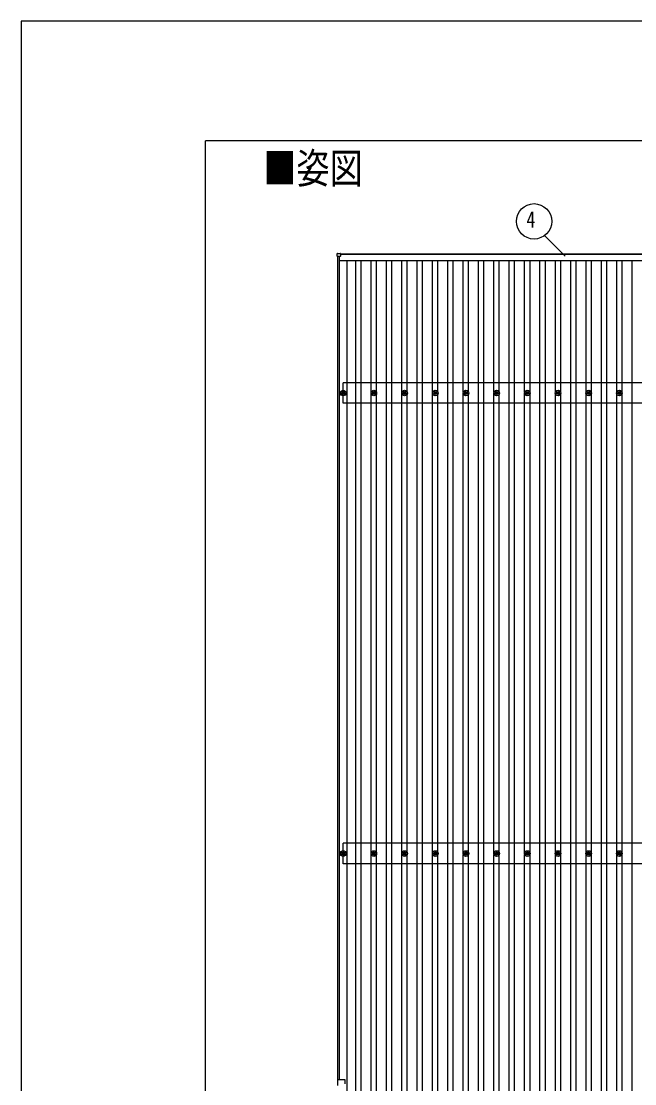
# Model space of a CAD drawing. Units: millimetres, scale not verified. Extents: x -16820 to 16820, y -11880 to 11880.
# Drawn here: x -16820 to -12822, y 4958 to 11880 of the extents above; entities that cross this region are included whole.
import ezdxf
from ezdxf.enums import TextEntityAlignment as Align

# ---------------------------------------------------------------- set-up
doc = ezdxf.new("R2010")
doc.units = ezdxf.units.MM
doc.header["$LTSCALE"] = 50
for name, color, linetype in [('0-2_USER1', 3, 'Continuous'), ('0-5_YKK_13', 4, 'Continuous'), ('0-6_YKK_A1', 4, 'Continuous'), ('0-7_YKK_D', 6, 'Continuous'), ('0-8_YKK_ZWAK', 7, 'Continuous')]:
    doc.layers.add(name, color=color, linetype=linetype)
doc.styles.add('ＭＳ ゴシック', font='')
doc.styles.get('ＭＳ ゴシック').set_extended_font_data('MS Gothic')

msp = doc.modelspace()

# ---------------------------------------------------------------- linework, layer by layer
at = {"layer": '0-5_YKK_13'}
for p, q in [((-14760.72, 10348.6), (-14760.72, 10366.6)), ((-14759.72, 10367.6), (-14741.72, 10367.6)), ((-14741.72, 10347.6), (-14759.72, 10347.6)), ((-14740.72, 10366.6), (-14740.72, 10348.6)), ((-14732.42, 9459.63), (-14728, 9459.63)), ((-14732.42, 9456.13), (-14728, 9456.13)), ((-14724.17, 9467.88), (-14724.17, 9463.46)), ((-14724.17, 9452.3), (-14724.17, 9447.88)), ((-14720.67, 9467.88), (-14720.67, 9463.46)), ((-14720.67, 9452.3), (-14720.67, 9447.88)), ((-14716.84, 9459.63), (-14712.42, 9459.63)), ((-14716.84, 9456.13), (-14712.42, 9456.13)), ((-14532.42, 9459.63), (-14528, 9459.63)), ((-14532.42, 9456.13), (-14528, 9456.13)), ((-14524.17, 9467.88), (-14524.17, 9463.46)), ((-14524.17, 9452.3), (-14524.17, 9447.88)), ((-14520.67, 9467.88), (-14520.67, 9463.46)), ((-14520.67, 9452.3), (-14520.67, 9447.88)), ((-14516.84, 9459.63), (-14512.42, 9459.63)), ((-14516.84, 9456.13), (-14512.42, 9456.13)), ((-14332.42, 9459.63), (-14328, 9459.63)), ((-14332.42, 9456.13), (-14328, 9456.13)), ((-14324.17, 9467.88), (-14324.17, 9463.46)), ((-14324.17, 9452.3), (-14324.17, 9447.88)), ((-14320.67, 9467.88), (-14320.67, 9463.46)), ((-14320.67, 9452.3), (-14320.67, 9447.88)), ((-14316.84, 9459.63), (-14312.42, 9459.63)), ((-14316.84, 9456.13), (-14312.42, 9456.13)), ((-14132.42, 9459.63), (-14128, 9459.63)), ((-14132.42, 9456.13), (-14128, 9456.13)), ((-14124.17, 9467.88), (-14124.17, 9463.46)), ((-14124.17, 9452.3), (-14124.17, 9447.88)), ((-14120.67, 9467.88), (-14120.67, 9463.46)), ((-14120.67, 9452.3), (-14120.67, 9447.88)), ((-14116.84, 9459.63), (-14112.42, 9459.63)), ((-14116.84, 9456.13), (-14112.42, 9456.13)), ((-13932.42, 9459.63), (-13928, 9459.63)), ((-13932.42, 9456.13), (-13928, 9456.13)), ((-13924.17, 9467.88), (-13924.17, 9463.46)), ((-13924.17, 9452.3), (-13924.17, 9447.88)), ((-13920.67, 9467.88), (-13920.67, 9463.46)), ((-13920.67, 9452.3), (-13920.67, 9447.88)), ((-13916.84, 9459.63), (-13912.42, 9459.63)), ((-13916.84, 9456.13), (-13912.42, 9456.13)), ((-13732.42, 9459.63), (-13728, 9459.63)), ((-13732.42, 9456.13), (-13728, 9456.13)), ((-13724.17, 9467.88), (-13724.17, 9463.46)), ((-13724.17, 9452.3), (-13724.17, 9447.88)), ((-13720.67, 9467.88), (-13720.67, 9463.46)), ((-13720.67, 9452.3), (-13720.67, 9447.88)), ((-13716.84, 9459.63), (-13712.42, 9459.63)), ((-13716.84, 9456.13), (-13712.42, 9456.13)), ((-13532.42, 9459.63), (-13528, 9459.63)), ((-13532.42, 9456.13), (-13528, 9456.13)), ((-13524.17, 9467.88), (-13524.17, 9463.46)), ((-13524.17, 9452.3), (-13524.17, 9447.88)), ((-13520.67, 9467.88), (-13520.67, 9463.46)), ((-13520.67, 9452.3), (-13520.67, 9447.88)), ((-13516.84, 9459.63), (-13512.42, 9459.63)), ((-13516.84, 9456.13), (-13512.42, 9456.13)), ((-13332.42, 9459.63), (-13328, 9459.63)), ((-13332.42, 9456.13), (-13328, 9456.13)), ((-13324.17, 9467.88), (-13324.17, 9463.46)), ((-13324.17, 9452.3), (-13324.17, 9447.88)), ((-13320.67, 9467.88), (-13320.67, 9463.46)), ((-13320.67, 9452.3), (-13320.67, 9447.88)), ((-13316.84, 9459.63), (-13312.42, 9459.63)), ((-13316.84, 9456.13), (-13312.42, 9456.13)), ((-13132.42, 9459.63), (-13128, 9459.63)), ((-13132.42, 9456.13), (-13128, 9456.13)), ((-13124.17, 9467.88), (-13124.17, 9463.46)), ((-13124.17, 9452.3), (-13124.17, 9447.88)), ((-13120.67, 9467.88), (-13120.67, 9463.46)), ((-13120.67, 9452.3), (-13120.67, 9447.88)), ((-13116.84, 9459.63), (-13112.42, 9459.63)), ((-13116.84, 9456.13), (-13112.42, 9456.13)), ((-12932.42, 9459.63), (-12928, 9459.63)), ((-12932.42, 9456.13), (-12928, 9456.13)), ((-12924.17, 9467.88), (-12924.17, 9463.46)), ((-12924.17, 9452.3), (-12924.17, 9447.88)), ((-12920.67, 9467.88), (-12920.67, 9463.46)), ((-12920.67, 9452.3), (-12920.67, 9447.88)), ((-12916.84, 9459.63), (-12912.42, 9459.63)), ((-12916.84, 9456.13), (-12912.42, 9456.13)), ((-14732.42, 6459.63), (-14728, 6459.63)), ((-14732.42, 6456.13), (-14728, 6456.13)), ((-14724.17, 6467.88), (-14724.17, 6463.46)), ((-14724.17, 6452.3), (-14724.17, 6447.88)), ((-14720.67, 6467.88), (-14720.67, 6463.46)), ((-14720.67, 6452.3), (-14720.67, 6447.88)), ((-14716.84, 6459.63), (-14712.42, 6459.63)), ((-14716.84, 6456.13), (-14712.42, 6456.13)), ((-14532.42, 6459.63), (-14528, 6459.63)), ((-14532.42, 6456.13), (-14528, 6456.13)), ((-14524.17, 6467.88), (-14524.17, 6463.46)), ((-14524.17, 6452.3), (-14524.17, 6447.88)), ((-14520.67, 6467.88), (-14520.67, 6463.46)), ((-14520.67, 6452.3), (-14520.67, 6447.88)), ((-14516.84, 6459.63), (-14512.42, 6459.63)), ((-14516.84, 6456.13), (-14512.42, 6456.13)), ((-14332.42, 6459.63), (-14328, 6459.63)), ((-14332.42, 6456.13), (-14328, 6456.13)), ((-14324.17, 6467.88), (-14324.17, 6463.46)), ((-14324.17, 6452.3), (-14324.17, 6447.88)), ((-14320.67, 6467.88), (-14320.67, 6463.46)), ((-14320.67, 6452.3), (-14320.67, 6447.88)), ((-14316.84, 6459.63), (-14312.42, 6459.63)), ((-14316.84, 6456.13), (-14312.42, 6456.13)), ((-14132.42, 6459.63), (-14128, 6459.63)), ((-14132.42, 6456.13), (-14128, 6456.13)), ((-14124.17, 6467.88), (-14124.17, 6463.46)), ((-14124.17, 6452.3), (-14124.17, 6447.88)), ((-14120.67, 6467.88), (-14120.67, 6463.46)), ((-14120.67, 6452.3), (-14120.67, 6447.88)), ((-14116.84, 6459.63), (-14112.42, 6459.63)), ((-14116.84, 6456.13), (-14112.42, 6456.13)), ((-13932.42, 6459.63), (-13928, 6459.63)), ((-13932.42, 6456.13), (-13928, 6456.13)), ((-13924.17, 6467.88), (-13924.17, 6463.46)), ((-13924.17, 6452.3), (-13924.17, 6447.88)), ((-13920.67, 6467.88), (-13920.67, 6463.46)), ((-13920.67, 6452.3), (-13920.67, 6447.88)), ((-13916.84, 6459.63), (-13912.42, 6459.63)), ((-13916.84, 6456.13), (-13912.42, 6456.13)), ((-13732.42, 6459.63), (-13728, 6459.63)), ((-13732.42, 6456.13), (-13728, 6456.13)), ((-13724.17, 6467.88), (-13724.17, 6463.46)), ((-13724.17, 6452.3), (-13724.17, 6447.88)), ((-13720.67, 6467.88), (-13720.67, 6463.46)), ((-13720.67, 6452.3), (-13720.67, 6447.88)), ((-13716.84, 6459.63), (-13712.42, 6459.63)), ((-13716.84, 6456.13), (-13712.42, 6456.13)), ((-13532.42, 6459.63), (-13528, 6459.63)), ((-13532.42, 6456.13), (-13528, 6456.13)), ((-13524.17, 6467.88), (-13524.17, 6463.46)), ((-13524.17, 6452.3), (-13524.17, 6447.88)), ((-13520.67, 6467.88), (-13520.67, 6463.46)), ((-13520.67, 6452.3), (-13520.67, 6447.88)), ((-13516.84, 6459.63), (-13512.42, 6459.63)), ((-13516.84, 6456.13), (-13512.42, 6456.13)), ((-13332.42, 6459.63), (-13328, 6459.63)), ((-13332.42, 6456.13), (-13328, 6456.13)), ((-13324.17, 6467.88), (-13324.17, 6463.46)), ((-13324.17, 6452.3), (-13324.17, 6447.88)), ((-13320.67, 6467.88), (-13320.67, 6463.46)), ((-13320.67, 6452.3), (-13320.67, 6447.88)), ((-13316.84, 6459.63), (-13312.42, 6459.63)), ((-13316.84, 6456.13), (-13312.42, 6456.13)), ((-13132.42, 6459.63), (-13128, 6459.63)), ((-13132.42, 6456.13), (-13128, 6456.13)), ((-13124.17, 6467.88), (-13124.17, 6463.46)), ((-13124.17, 6452.3), (-13124.17, 6447.88)), ((-13120.67, 6467.88), (-13120.67, 6463.46)), ((-13120.67, 6452.3), (-13120.67, 6447.88)), ((-13116.84, 6459.63), (-13112.42, 6459.63)), ((-13116.84, 6456.13), (-13112.42, 6456.13)), ((-12932.42, 6459.63), (-12928, 6459.63)), ((-12932.42, 6456.13), (-12928, 6456.13)), ((-12924.17, 6467.88), (-12924.17, 6463.46)), ((-12924.17, 6452.3), (-12924.17, 6447.88)), ((-12920.67, 6467.88), (-12920.67, 6463.46)), ((-12920.67, 6452.3), (-12920.67, 6447.88)), ((-12916.84, 6459.63), (-12912.42, 6459.63)), ((-12916.84, 6456.13), (-12912.42, 6456.13)), ((-14757.92, 4947.81), (-14757.92, 4967.81)), ((-14756.42, 4967.81), (-14757.92, 4967.81)), ((-14756.42, 4967.81), (-14756.42, 4981.81)), ((-14733.82, 4982.81), (-14755.42, 4982.81)), ((-14710.42, 4982.81), (-14733.02, 4982.81)), ((-14709.42, 4958.21), (-14709.42, 4981.81))]:
    msp.add_line(p, q, dxfattribs=at)
for centre, radius in [((-14722.42, 9457.88), 18.25), ((-14722.42, 9457.88), 10.15), ((-14722.42, 9457.88), 5.85), ((-14722.42, 9457.88), 5.25), ((-14522.42, 9457.88), 18.25), ((-14522.42, 9457.88), 10.15), ((-14522.42, 9457.88), 5.85), ((-14522.42, 9457.88), 5.25), ((-14322.42, 9457.88), 18.25), ((-14322.42, 9457.88), 10.15), ((-14322.42, 9457.88), 5.85), ((-14322.42, 9457.88), 5.25), ((-14122.42, 9457.88), 18.25), ((-14122.42, 9457.88), 10.15), ((-14122.42, 9457.88), 5.85), ((-14122.42, 9457.88), 5.25), ((-13922.42, 9457.88), 18.25), ((-13922.42, 9457.88), 10.15), ((-13922.42, 9457.88), 5.85), ((-13922.42, 9457.88), 5.25), ((-13722.42, 9457.88), 18.25), ((-13722.42, 9457.88), 10.15), ((-13722.42, 9457.88), 5.85), ((-13722.42, 9457.88), 5.25), ((-13522.42, 9457.88), 18.25), ((-13522.42, 9457.88), 10.15), ((-13522.42, 9457.88), 5.85), ((-13522.42, 9457.88), 5.25), ((-13322.42, 9457.88), 18.25), ((-13322.42, 9457.88), 10.15), ((-13322.42, 9457.88), 5.85), ((-13322.42, 9457.88), 5.25), ((-13122.42, 9457.88), 18.25), ((-13122.42, 9457.88), 10.15), ((-13122.42, 9457.88), 5.85), ((-13122.42, 9457.88), 5.25), ((-12922.42, 9457.88), 18.25), ((-12922.42, 9457.88), 10.15), ((-12922.42, 9457.88), 5.85), ((-12922.42, 9457.88), 5.25), ((-14722.42, 6457.88), 18.25), ((-14722.42, 6457.88), 10.15), ((-14722.42, 6457.88), 5.85), ((-14722.42, 6457.88), 5.25), ((-14522.42, 6457.88), 18.25), ((-14522.42, 6457.88), 10.15), ((-14522.42, 6457.88), 5.85), ((-14522.42, 6457.88), 5.25), ((-14322.42, 6457.88), 18.25), ((-14322.42, 6457.88), 10.15), ((-14322.42, 6457.88), 5.85), ((-14322.42, 6457.88), 5.25), ((-14122.42, 6457.88), 18.25), ((-14122.42, 6457.88), 10.15), ((-14122.42, 6457.88), 5.85), ((-14122.42, 6457.88), 5.25), ((-13922.42, 6457.88), 18.25), ((-13922.42, 6457.88), 10.15), ((-13922.42, 6457.88), 5.85), ((-13922.42, 6457.88), 5.25), ((-13722.42, 6457.88), 18.25), ((-13722.42, 6457.88), 10.15), ((-13722.42, 6457.88), 5.85), ((-13722.42, 6457.88), 5.25), ((-13522.42, 6457.88), 18.25), ((-13522.42, 6457.88), 10.15), ((-13522.42, 6457.88), 5.85), ((-13522.42, 6457.88), 5.25), ((-13322.42, 6457.88), 18.25), ((-13322.42, 6457.88), 10.15), ((-13322.42, 6457.88), 5.85), ((-13322.42, 6457.88), 5.25), ((-13122.42, 6457.88), 18.25), ((-13122.42, 6457.88), 10.15), ((-13122.42, 6457.88), 5.85), ((-13122.42, 6457.88), 5.25), ((-12922.42, 6457.88), 18.25), ((-12922.42, 6457.88), 10.15), ((-12922.42, 6457.88), 5.85), ((-12922.42, 6457.88), 5.25)]:
    msp.add_circle(centre, radius, dxfattribs=at)
for centre, radius, start, end in [((-14759.72, 10366.6), 1, 90, 180), ((-14759.72, 10348.6), 1, 180, 270), ((-14741.72, 10366.6), 1, 0, 90), ((-14741.72, 10348.6), 1, 270, 0), ((-14755.42, 4981.81), 1, 90, 180), ((-14733.42, 4983.11), 0.5, 216.8699, 323.1301), ((-14710.42, 4981.81), 1, 0, 90)]:
    msp.add_arc(centre, radius, start, end, dxfattribs=at)
at = {"layer": '0-6_YKK_A1'}
for p, q in [((-14757.42, 4967.81), (-14757.42, 10347.6)), ((-14745.42, 4982.81), (-14745.42, 10347.6)), ((-14745.42, 10321.51), (-9299.42, 10321.51)), ((-14740.72, 10364.3), (-9304.12, 10364.3)), ((-9304.12, 10359.52), (-14740.72, 10359.52)), ((-14695.92, -408.73), (-14695.92, 10321.51)), ((-14639.92, -408.73), (-14639.92, 10321.51)), ((-14604.92, -408.73), (-14604.92, 10321.51)), ((-14539.92, 9463.06), (-14539.92, 10321.51)), ((-14504.92, 9463.06), (-14504.92, 10321.51)), ((-14439.92, -408.73), (-14439.92, 10321.51)), ((-14404.92, -408.73), (-14404.92, 10321.51)), ((-14339.92, 9463.06), (-14339.92, 10321.51)), ((-14304.92, 9463.06), (-14304.92, 10321.51)), ((-14239.92, -408.73), (-14239.92, 10321.51)), ((-14204.92, -408.73), (-14204.92, 10321.51)), ((-14139.92, 9463.06), (-14139.92, 10321.51)), ((-14104.92, 9463.06), (-14104.92, 10321.51)), ((-14039.92, -408.73), (-14039.92, 10321.51)), ((-14004.92, -408.73), (-14004.92, 10321.51)), ((-13939.92, 9463.06), (-13939.92, 10321.51)), ((-13904.92, 9463.06), (-13904.92, 10321.51)), ((-13839.92, -408.73), (-13839.92, 10321.51)), ((-13804.92, -408.73), (-13804.92, 10321.51)), ((-13739.92, 9463.06), (-13739.92, 10321.51)), ((-13704.92, 9463.06), (-13704.92, 10321.51)), ((-13639.92, -408.73), (-13639.92, 10321.51)), ((-13604.92, -408.73), (-13604.92, 10321.51)), ((-13539.92, 9463.06), (-13539.92, 10321.51)), ((-13504.92, 9463.06), (-13504.92, 10321.51)), ((-13439.92, -408.73), (-13439.92, 10321.51)), ((-13404.92, -408.73), (-13404.92, 10321.51)), ((-13339.92, 9463.06), (-13339.92, 10321.51)), ((-13304.92, 9463.06), (-13304.92, 10321.51)), ((-13239.92, -408.73), (-13239.92, 10321.51)), ((-13204.92, -408.73), (-13204.92, 10321.51)), ((-13139.92, 9463.06), (-13139.92, 10321.51)), ((-13104.92, 9463.06), (-13104.92, 10321.51)), ((-13039.92, -408.73), (-13039.92, 10321.51)), ((-13004.92, -408.73), (-13004.92, 10321.51)), ((-12939.92, 9463.06), (-12939.92, 10321.51)), ((-12904.92, 9463.06), (-12904.92, 10321.51)), ((-12839.92, -408.73), (-12839.92, 10321.51)), ((-9322.42, 9524.88), (-14722.42, 9524.88)), ((-14722.42, 9390.88), (-14722.42, 9524.88)), ((-14539.92, 6463.06), (-14539.92, 9452.7)), ((-14504.92, 6463.06), (-14504.92, 9452.7)), ((-14339.92, 6463.06), (-14339.92, 9452.7)), ((-14304.92, 6463.06), (-14304.92, 9452.7)), ((-14139.92, 6463.06), (-14139.92, 9452.7)), ((-14104.92, 6463.06), (-14104.92, 9452.7)), ((-13939.92, 6463.06), (-13939.92, 9452.7)), ((-13904.92, 6463.06), (-13904.92, 9452.7)), ((-13739.92, 6463.06), (-13739.92, 9452.7)), ((-13704.92, 6463.06), (-13704.92, 9452.7)), ((-13539.92, 6463.06), (-13539.92, 9452.7)), ((-13504.92, 6463.06), (-13504.92, 9452.7)), ((-13339.92, 6463.06), (-13339.92, 9452.7)), ((-13304.92, 6463.06), (-13304.92, 9452.7)), ((-13139.92, 6463.06), (-13139.92, 9452.7)), ((-13104.92, 6463.06), (-13104.92, 9452.7)), ((-12939.92, 6463.06), (-12939.92, 9452.7)), ((-12904.92, 6463.06), (-12904.92, 9452.7)), ((-9322.42, 9390.88), (-14722.42, 9390.88)), ((-9322.42, 6524.88), (-14722.42, 6524.88)), ((-14722.42, 6390.88), (-14722.42, 6524.88)), ((-14539.92, 3463.06), (-14539.92, 6452.7)), ((-14504.92, 3463.06), (-14504.92, 6452.7)), ((-14339.92, 3463.06), (-14339.92, 6452.7)), ((-14304.92, 3463.06), (-14304.92, 6452.7)), ((-14139.92, 3463.06), (-14139.92, 6452.7)), ((-14104.92, 3463.06), (-14104.92, 6452.7)), ((-13939.92, 3463.06), (-13939.92, 6452.7)), ((-13904.92, 3463.06), (-13904.92, 6452.7)), ((-13739.92, 3463.06), (-13739.92, 6452.7)), ((-13704.92, 3463.06), (-13704.92, 6452.7)), ((-13539.92, 3463.06), (-13539.92, 6452.7)), ((-13504.92, 3463.06), (-13504.92, 6452.7)), ((-13339.92, 3463.06), (-13339.92, 6452.7)), ((-13304.92, 3463.06), (-13304.92, 6452.7)), ((-13139.92, 3463.06), (-13139.92, 6452.7)), ((-13104.92, 3463.06), (-13104.92, 6452.7)), ((-12939.92, 3463.06), (-12939.92, 6452.7)), ((-12904.92, 3463.06), (-12904.92, 6452.7)), ((-9322.42, 6390.88), (-14722.42, 6390.88))]:
    msp.add_line(p, q, dxfattribs=at)
at = {"layer": '0-7_YKK_D'}
msp.add_line((-13275.32, 10349.14), (-13410.06, 10483.89), dxfattribs=at)
msp.add_circle((-13478.61, 10576.47), 115.2, dxfattribs=at)
at = {"layer": '0-8_YKK_ZWAK'}
for p in [(15580.08, 11100), (-15619.92, -10100)]:
    msp.add_line(p, (-15619.92, 11100), dxfattribs=at)
msp.add_lwpolyline([(-16820, -11880), (16820, -11880), (16820, 11880), (-16820, 11880)], close=True, dxfattribs=at)

# ---------------------------------------------------------------- texts
at = {"layer": '0-2_USER1', "style": 'ＭＳ ゴシック', "width": 0.8}
msp.add_text('■姿図', height=197.9, dxfattribs=at).set_placement((-15242.65, 10764.43), align=Align.BOTTOM_LEFT)
at = {"layer": '0-7_YKK_D', "style": 'ＭＳ ゴシック', "width": 0.8}
msp.add_text('4', height=105.6, dxfattribs=at).set_placement((-13528.18, 10504.47), align=Align.BOTTOM_LEFT)

doc.saveas('drawing.dxf')
